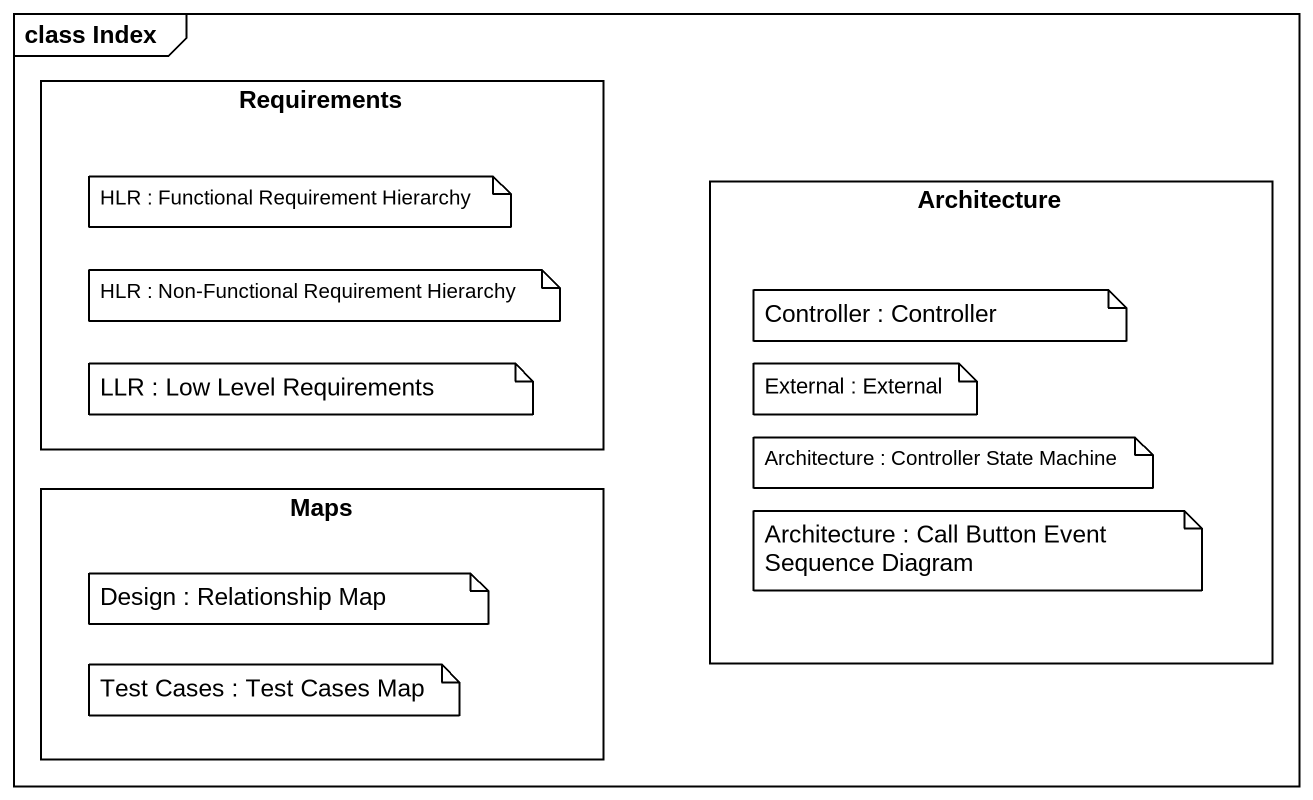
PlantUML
@startuml
mainframe class Index
rectangle Requirements
rectangle Architecture
rectangle Maps
note as N1
  HLR : Functional Requirement Hierarchy
end note
note as N2
  HLR : Non-Functional Requirement Hierarchy
end note
note as N3
  Controller : Controller
end note
note as N4
  LLR : Low Level Requirements
end note
note as N5
  External : External
end note
note as N6
  Architecture : Controller State Machine
end note
note as N7
  Architecture : Call Button Event Sequence Diagram
end note
note as N8
  Design : Relationship Map
end note
note as N9
  Test Cases : Test Cases Map
end note
@enduml
